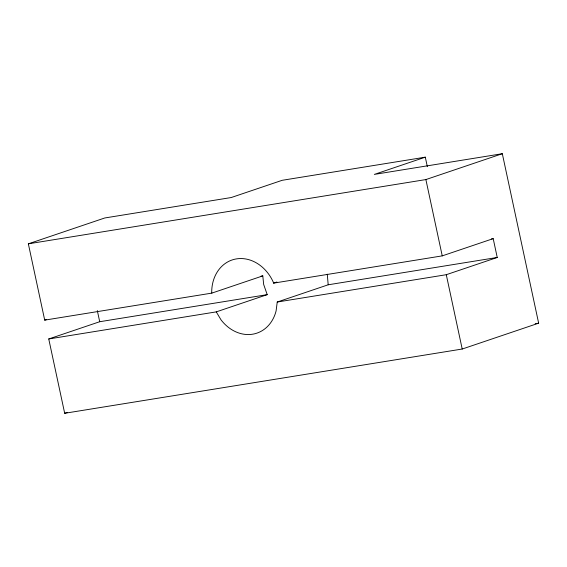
<?xml version="1.0" encoding="UTF-8"?>
<svg xmlns="http://www.w3.org/2000/svg" width="567" height="567" viewBox="0 0 567 567"><rect width="100%" height="100%" fill="white"/><g stroke="black" fill="none" stroke-linecap="round" stroke-linejoin="round"><path stroke-width="0.85" d="M491.454 238.92L493.198 238.636L497.238 257.468L328.194 284.79L277.235 302.027L276.094 310.929A38.627 32.078 71.3 0 1 221.01 319.831L216.254 311.885L48.748 338.96L64.681 413.286L462.211 349.031L538.65 323.176L502.319 153.714L374.34 174.402L425.3 157.165L427.341 166.677M328.194 284.79L327.272 274.173M216.254 311.885L267.213 294.649L263.669 284.457L262.797 275.881L211.838 293.118L44.708 320.128L28.35 243.824L104.789 217.969L231.23 197.536L282.189 180.299L425.3 157.165M28.35 243.824L425.881 179.569L502.319 153.714M44.708 320.128L46.381 319.568M48.748 338.96L99.707 321.723L267.213 294.649M211.838 293.118L211.704 291.771A38.627 32.078 71.3 0 1 236.439 258.892A38.627 32.078 71.3 0 1 273.145 281.842L273.57 283.139L276.916 282.005M273.57 283.139L442.239 255.873L493.198 238.636M277.235 302.027L446.279 274.704L497.238 257.468M64.681 413.286L67.168 412.443M261.061 276.157L262.797 275.881M535.17 323.736L538.65 323.176M425.881 179.569L442.239 255.873M446.279 274.704L462.211 349.031M97.318 310.596L99.707 321.723"/></g></svg>
